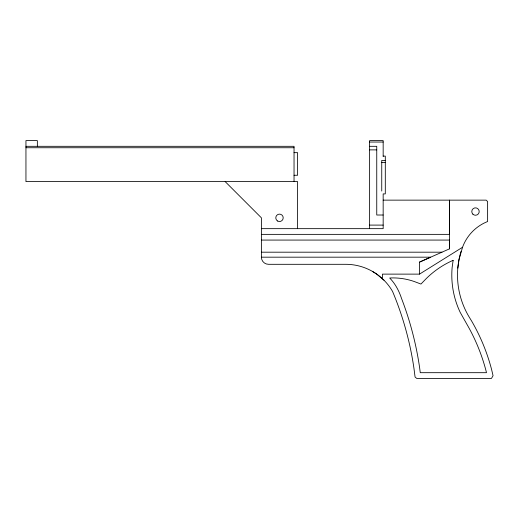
<?xml version="1.0" encoding="UTF-8"?>
<svg xmlns="http://www.w3.org/2000/svg" width="519" height="519" viewBox="0 0 519 519"><rect width="100%" height="100%" fill="white"/><g stroke="black" fill="none" stroke-linecap="round" stroke-linejoin="round"><path stroke-width="0.78" d="M457.81 268.128L458.991 259.63L462.533 247.278A43.797 43.797 0 0 1 487.62 221.529L487.62 201.567L486.199 200.139L383.165 200.139M382.445 278.807L382.438 274.123L419.514 274.123L462.533 247.278M419.514 274.123L419.514 262.114L449.48 248.861L449.48 200.139L449.441 234.361L261.388 234.361M419.514 262.114L430.673 257.177L261.388 257.177L261.388 217.824L225.162 181.598M369.619 142.037L383.165 142.037M25.95 146.313L294.039 146.313L294.039 181.598M369.619 146.313L376.749 146.313L376.749 215.015L383.165 215.015M25.95 147.74L294.039 147.74M369.619 149.881L376.749 149.881M294.039 152.657L297.608 152.657L297.608 175.26L294.039 175.26M383.165 156.115L385.306 156.115L385.306 193.905L383.165 193.905L383.165 228.658L261.388 228.658M385.306 160.39L381.744 160.39L381.744 191.05M381.744 162.531L385.306 162.531M369.619 225.097L383.165 225.097M261.388 240.07L449.441 240.07L449.48 248.861M261.388 252.189L441.954 252.189M372.752 271.58L376.736 274.123L383.963 280.195M383.165 156.381L383.165 140.61L369.619 140.61L369.619 228.658M297.608 228.658L297.608 181.598L25.95 181.598L25.95 140.61L37.355 140.61L37.355 146.313M261.388 257.177A7.13 7.13 0 0 0 268.518 264.307L345.673 264.307A54.08 54.08 0 0 1 392.552 291.425A315.909 315.909 0 0 1 413.967 368.451L415.07 376.989L416.666 378.39L491.493 378.39L493.05 375.698L491.675 369.833A193.97 193.97 0 0 0 471.706 321.177L469.416 317.427A81.282 81.282 0 0 1 461.067 251.306M453.132 260.343L452.12 267.642A86.997 86.997 0 0 0 460.178 312.321L466.769 324.038A188.261 188.261 0 0 1 486.147 371.26L486.485 372.687L420.267 372.687L419.611 367.634A321.611 321.611 0 0 0 401.615 298.678C399.105 291.049 395.368 283.796 389.704 278.022L391.261 277.937A64.46 64.46 0 0 1 414.194 281.499L420.954 284.055L426.359 278.482A88.768 88.768 0 0 1 451.835 260.901L453.132 260.343M472.88 214.172A3.711 3.711 0 0 0 479.082 212.505A3.711 3.711 0 0 0 474.541 207.963A3.711 3.711 0 0 0 472.88 214.172M277.639 221.036A3.711 3.711 0 0 0 283.205 217.824A3.711 3.711 0 0 0 277.639 214.613A3.711 3.711 0 0 0 277.639 221.036"/></g></svg>
